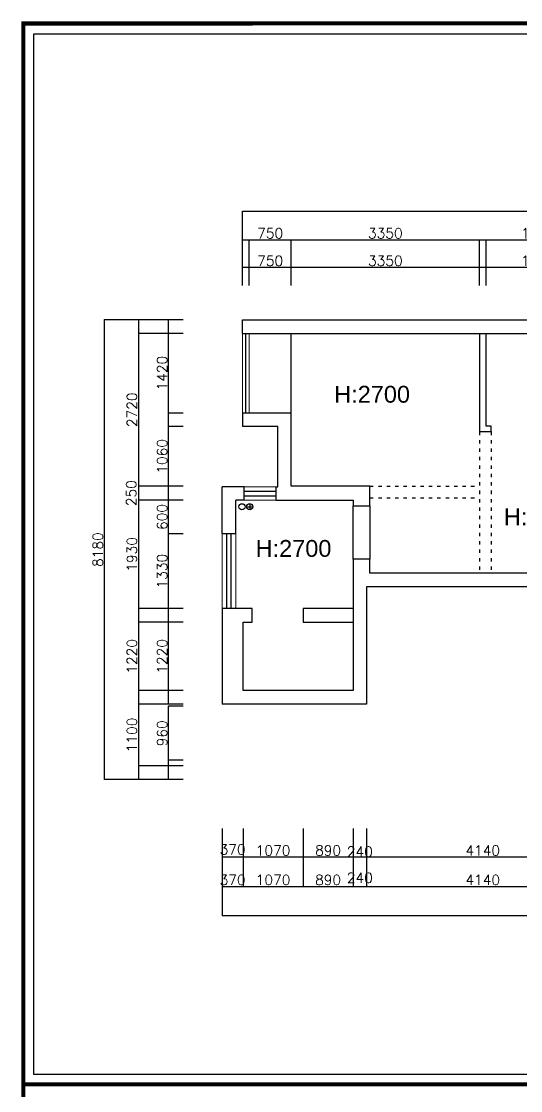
# Model space of a CAD drawing. Header units: millimetres. Extents: x 512961 to 1001058, y -961995 to -458543.
# Drawn here: x 773193 to 782086, y -886533 to -867497 of the extents above; entities that cross this region are included whole.
import ezdxf

# ---------------------------------------------------------------- set-up
doc = ezdxf.new("R2010")
doc.units = ezdxf.units.MM
doc.header["$MEASUREMENT"] = 0
doc.header["$PDMODE"] = 3
doc.linetypes.add('ACAD_ISO03W100', pattern=[30, 12, -18])
doc.layers.get('0').update_dxf_attribs({"linetype": 'CONTINUOUS'})
doc.layers.get('DEFPOINTS').update_dxf_attribs({"linetype": 'CONTINUOUS'})
for name, color, linetype in [('0-ELV-01-细实线', 1, 'CONTINUOUS'), ('txt', 7, 'CONTINUOUS'), ('WINDOW', 5, 'CONTINUOUS'), ('WINDOW_TEXT', 7, 'CONTINUOUS'), ('辅助线', 8, 'CONTINUOUS')]:
    doc.layers.add(name, color=color, linetype=linetype)
doc.layers.add('门窗', color=4, linetype='CONTINUOUS', lineweight=13)
doc.styles.get("Standard").update_dxf_attribs({"font": 'complex.shx', "bigfont": 'hzxy.shx'})
doc.dimstyles.new('LMDIM40', dxfattribs={"dimtxt": 80, "dimasz": 20, "dimexe": 0, "dimexo": 0, "dimgap": 25, "dimtad": 1, "dimdec": 0, "dimzin": 0, "dimdsep": 46, "dimtxsty": 'Standard', "dimblk1": 'DOT', "dimblk2": 'DOT', "dimsah": 1, "dimcen": 0, "dimclrd": 2, "dimclre": 2, "dimclrt": 2, "dimadec": 0, "dimazin": 0, "dimtfac": 1, "dimtdec": 0, "dimtmove": 2, "dimatfit": 3, "dimldrblk": 'DOT', "dimfxl": 0, "dimtolj": 1, "dimtzin": 0, "dimarcsym": 0})

# ---------------------------------------------------------------- blocks, each defined once
blk = doc.blocks.new('_ArchTick')
at = {"color": 0, "linetype": 'ByBlock', "const_width": 0.15}
blk.add_lwpolyline([(-0.5, -0.5), (0.5, 0.5)], dxfattribs=at)
blk = doc.blocks.new('*D357')
at = {"layer": 'DEFPOINTS', "color": 0}
for p in [(778001, -871875), (777251, -872201), (778001, -872201)]:
    blk.add_point(p, dxfattribs=at)
at = {"layer": 'txt', "color": 2, "lineweight": -2}
for p, q in [((777251, -872201), (777251, -871875)), ((777251, -871875), (778001, -871875)), ((778001, -872201), (778001, -871875))]:
    blk.add_line(p, q, dxfattribs=at)
at = {"layer": 'txt', "color": 2, "lineweight": -2, "xscale": 20, "yscale": 20, "zscale": 20, "rotation": 180}
blk.add_blockref('_ArchTick', (777251, -871875), dxfattribs=at)
at = {"layer": 'txt', "color": 2, "lineweight": -2, "xscale": 20, "yscale": 20, "zscale": 20}
blk.add_blockref('_ArchTick', (778001, -871875), dxfattribs=at)
at = {"layer": 'txt', "color": 2, "insert": (777626, -871760), "char_height": 180, "attachment_point": 5}
blk.add_mtext('\\A1;750', dxfattribs=at)
blk = doc.blocks.new('_DOT')
at = {"color": 0, "linetype": 'ByBlock'}
blk.add_line((-0.5, 0), (-1, 0), dxfattribs=at)
at = {"color": 0, "linetype": 'ByBlock', "const_width": 0.5}
blk.add_lwpolyline([(-0.25, 0, 1), (0.25, 0, 1)], format="xyb", close=True, dxfattribs=at)
blk = doc.blocks.new('DOT')
at = {"color": 0, "linetype": 'ByBlock'}
blk.add_line((-0.35, 0), (-1, 0), dxfattribs=at)
at = {"color": 0, "linetype": 'ByBlock', "const_width": 0.35}
blk.add_lwpolyline([(-0.175, 0, 1), (0.175, 0, 1)], format="xyb", close=True, dxfattribs=at)
blk = doc.blocks.new('*D358')
at = {"layer": 'DEFPOINTS', "color": 0}
for p in [(781351, -871875), (778001, -872201), (781351, -872201)]:
    blk.add_point(p, dxfattribs=at)
at = {"layer": 'txt', "color": 2, "lineweight": -2}
for p, q in [((778001, -872201), (778001, -871875)), ((778001, -871875), (781351, -871875)), ((781351, -872201), (781351, -871875))]:
    blk.add_line(p, q, dxfattribs=at)
at = {"layer": 'txt', "color": 2, "lineweight": -2, "xscale": 20, "yscale": 20, "zscale": 20, "rotation": 180}
blk.add_blockref('_ArchTick', (778001, -871875), dxfattribs=at)
at = {"layer": 'txt', "color": 2, "lineweight": -2, "xscale": 20, "yscale": 20, "zscale": 20}
blk.add_blockref('_ArchTick', (781351, -871875), dxfattribs=at)
at = {"layer": 'txt', "color": 2, "insert": (779676, -871760), "char_height": 180, "attachment_point": 5}
blk.add_mtext('\\A1;3350', dxfattribs=at)
blk = doc.blocks.new('*D359')
at = {"layer": 'DEFPOINTS', "color": 0}
for p in [(783331, -871875), (781471, -872201), (783331, -872201)]:
    blk.add_point(p, dxfattribs=at)
at = {"layer": 'txt', "color": 2, "lineweight": -2}
for p, q in [((781471, -872201), (781471, -871875)), ((781471, -871875), (783331, -871875)), ((783331, -872201), (783331, -871875))]:
    blk.add_line(p, q, dxfattribs=at)
at = {"layer": 'txt', "color": 2, "lineweight": -2, "xscale": 20, "yscale": 20, "zscale": 20, "rotation": 180}
blk.add_blockref('_ArchTick', (781471, -871875), dxfattribs=at)
at = {"layer": 'txt', "color": 2, "lineweight": -2, "xscale": 20, "yscale": 20, "zscale": 20}
blk.add_blockref('_ArchTick', (783331, -871875), dxfattribs=at)
at = {"layer": 'txt', "color": 2, "insert": (782401, -871760), "char_height": 180, "attachment_point": 5}
blk.add_mtext('\\A1;1860', dxfattribs=at)
blk = doc.blocks.new('*D366')
at = {"layer": 'DEFPOINTS', "color": 0}
for p in [(778001, -871386), (777251, -872201), (778001, -872201)]:
    blk.add_point(p, dxfattribs=at)
at = {"layer": 'txt', "color": 2, "lineweight": -2}
for p, q in [((777251, -872201), (777251, -871386)), ((777251, -871386), (778001, -871386)), ((778001, -872201), (778001, -871386))]:
    blk.add_line(p, q, dxfattribs=at)
at = {"layer": 'txt', "color": 2, "lineweight": -2, "xscale": 20, "yscale": 20, "zscale": 20, "rotation": 180}
blk.add_blockref('_ArchTick', (777251, -871386), dxfattribs=at)
at = {"layer": 'txt', "color": 2, "lineweight": -2, "xscale": 20, "yscale": 20, "zscale": 20}
blk.add_blockref('_ArchTick', (778001, -871386), dxfattribs=at)
at = {"layer": 'txt', "color": 2, "insert": (777626, -871271), "char_height": 180, "attachment_point": 5}
blk.add_mtext('\\A1;750', dxfattribs=at)
blk = doc.blocks.new('*D367')
at = {"layer": 'DEFPOINTS', "color": 0}
for p in [(781351, -871386), (778001, -872201), (781351, -872201)]:
    blk.add_point(p, dxfattribs=at)
at = {"layer": 'txt', "color": 2, "lineweight": -2}
for p, q in [((778001, -872201), (778001, -871386)), ((778001, -871386), (781351, -871386)), ((781351, -872201), (781351, -871386))]:
    blk.add_line(p, q, dxfattribs=at)
at = {"layer": 'txt', "color": 2, "lineweight": -2, "xscale": 20, "yscale": 20, "zscale": 20, "rotation": 180}
blk.add_blockref('_ArchTick', (778001, -871386), dxfattribs=at)
at = {"layer": 'txt', "color": 2, "lineweight": -2, "xscale": 20, "yscale": 20, "zscale": 20}
blk.add_blockref('_ArchTick', (781351, -871386), dxfattribs=at)
at = {"layer": 'txt', "color": 2, "insert": (779676, -871271), "char_height": 180, "attachment_point": 5}
blk.add_mtext('\\A1;3350', dxfattribs=at)
blk = doc.blocks.new('*D368')
at = {"layer": 'DEFPOINTS', "color": 0}
for p in [(783331, -871386), (781471, -872201), (783331, -872201)]:
    blk.add_point(p, dxfattribs=at)
at = {"layer": 'txt', "color": 2, "lineweight": -2}
for p, q in [((781471, -872201), (781471, -871386)), ((781471, -871386), (783331, -871386)), ((783331, -872201), (783331, -871386))]:
    blk.add_line(p, q, dxfattribs=at)
at = {"layer": 'txt', "color": 2, "lineweight": -2, "xscale": 20, "yscale": 20, "zscale": 20, "rotation": 180}
blk.add_blockref('_ArchTick', (781471, -871386), dxfattribs=at)
at = {"layer": 'txt', "color": 2, "lineweight": -2, "xscale": 20, "yscale": 20, "zscale": 20}
blk.add_blockref('_ArchTick', (783331, -871386), dxfattribs=at)
at = {"layer": 'txt', "color": 2, "insert": (782401, -871271), "char_height": 180, "attachment_point": 5}
blk.add_mtext('\\A1;1860', dxfattribs=at)
blk = doc.blocks.new('*D373')
at = {"layer": 'DEFPOINTS', "color": 0}
for p in [(792151, -870875), (777131, -872201), (792151, -872201)]:
    blk.add_point(p, dxfattribs=at)
at = {"layer": 'txt', "color": 2, "lineweight": -2}
for p, q in [((777131, -872201), (777131, -870875)), ((777131, -870875), (792151, -870875)), ((792151, -872201), (792151, -870875))]:
    blk.add_line(p, q, dxfattribs=at)
at = {"layer": 'txt', "color": 2, "lineweight": -2, "xscale": 20, "yscale": 20, "zscale": 20, "rotation": 180}
blk.add_blockref('_ArchTick', (777131, -870875), dxfattribs=at)
at = {"layer": 'txt', "color": 2, "lineweight": -2, "xscale": 20, "yscale": 20, "zscale": 20}
blk.add_blockref('_ArchTick', (792151, -870875), dxfattribs=at)
at = {"layer": 'txt', "color": 2, "insert": (784641, -870760), "char_height": 180, "attachment_point": 5}
blk.add_mtext('\\A1;15020', dxfattribs=at)
blk = doc.blocks.new('*D374')
at = {"layer": 'DEFPOINTS', "color": 0}
for p in [(775815, -879691), (776073, -879691), (776073, -880651)]:
    blk.add_point(p, dxfattribs=at)
at = {"layer": 'txt', "color": 2, "lineweight": -2}
for p, q in [((776073, -879691), (775815, -879691)), ((775815, -880651), (775815, -879691)), ((776073, -880651), (775815, -880651))]:
    blk.add_line(p, q, dxfattribs=at)
at = {"layer": 'txt', "color": 2, "lineweight": -2, "xscale": 20, "yscale": 20, "zscale": 20}
for p, rotation in [((775815, -879691), 90), ((775815, -880651), 270)]:
    blk.add_blockref('_ArchTick', p, dxfattribs=dict(at, rotation=rotation))
at = {"layer": 'txt', "color": 2, "insert": (775700, -880171), "char_height": 180, "attachment_point": 5, "rotation": 90}
blk.add_mtext('\\A1;960', dxfattribs=at)
blk = doc.blocks.new('*D375')
at = {"layer": 'DEFPOINTS', "color": 0}
for p in [(775815, -878191), (776073, -878191), (776073, -879411)]:
    blk.add_point(p, dxfattribs=at)
at = {"layer": 'txt', "color": 2, "lineweight": -2}
for p, q in [((776073, -878191), (775815, -878191)), ((775815, -879411), (775815, -878191)), ((776073, -879411), (775815, -879411))]:
    blk.add_line(p, q, dxfattribs=at)
at = {"layer": 'txt', "color": 2, "lineweight": -2, "xscale": 20, "yscale": 20, "zscale": 20}
for p, rotation in [((775815, -878191), 90), ((775815, -879411), 270)]:
    blk.add_blockref('_ArchTick', p, dxfattribs=dict(at, rotation=rotation))
at = {"layer": 'txt', "color": 2, "insert": (775700, -878801), "char_height": 180, "attachment_point": 5, "rotation": 90}
blk.add_mtext('\\A1;1220', dxfattribs=at)
blk = doc.blocks.new('*D376')
at = {"layer": 'DEFPOINTS', "color": 0}
for p in [(775815, -876621), (776073, -876621), (776073, -877951)]:
    blk.add_point(p, dxfattribs=at)
at = {"layer": 'txt', "color": 2, "lineweight": -2}
for p, q in [((776073, -876621), (775815, -876621)), ((775815, -877951), (775815, -876621)), ((776073, -877951), (775815, -877951))]:
    blk.add_line(p, q, dxfattribs=at)
at = {"layer": 'txt', "color": 2, "lineweight": -2, "xscale": 20, "yscale": 20, "zscale": 20}
for p, rotation in [((775815, -876621), 90), ((775815, -877951), 270)]:
    blk.add_blockref('_ArchTick', p, dxfattribs=dict(at, rotation=rotation))
at = {"layer": 'txt', "color": 2, "insert": (775700, -877286), "char_height": 180, "attachment_point": 5, "rotation": 90}
blk.add_mtext('\\A1;1330', dxfattribs=at)
blk = doc.blocks.new('*D377')
at = {"layer": 'DEFPOINTS', "color": 0}
for p in [(775815, -876021), (776073, -876021), (776073, -876621)]:
    blk.add_point(p, dxfattribs=at)
at = {"layer": 'txt', "color": 2, "lineweight": -2}
for p, q in [((776073, -876021), (775815, -876021)), ((775815, -876621), (775815, -876021)), ((776073, -876621), (775815, -876621))]:
    blk.add_line(p, q, dxfattribs=at)
at = {"layer": 'txt', "color": 2, "lineweight": -2, "xscale": 20, "yscale": 20, "zscale": 20}
for p, rotation in [((775815, -876021), 90), ((775815, -876621), 270)]:
    blk.add_blockref('_ArchTick', p, dxfattribs=dict(at, rotation=rotation))
at = {"layer": 'txt', "color": 2, "insert": (775700, -876321), "char_height": 180, "attachment_point": 5, "rotation": 90}
blk.add_mtext('\\A1;600', dxfattribs=at)
blk = doc.blocks.new('*D378')
at = {"layer": 'DEFPOINTS', "color": 0}
for p in [(775815, -874711), (776073, -874711), (776073, -875771)]:
    blk.add_point(p, dxfattribs=at)
at = {"layer": 'txt', "color": 2, "lineweight": -2}
for p, q in [((776073, -874711), (775815, -874711)), ((775815, -875771), (775815, -874711)), ((776073, -875771), (775815, -875771))]:
    blk.add_line(p, q, dxfattribs=at)
at = {"layer": 'txt', "color": 2, "lineweight": -2, "xscale": 20, "yscale": 20, "zscale": 20}
for p, rotation in [((775815, -874711), 90), ((775815, -875771), 270)]:
    blk.add_blockref('_ArchTick', p, dxfattribs=dict(at, rotation=rotation))
at = {"layer": 'txt', "color": 2, "insert": (775700, -875241), "char_height": 180, "attachment_point": 5, "rotation": 90}
blk.add_mtext('\\A1;1060', dxfattribs=at)
blk = doc.blocks.new('*D379')
at = {"layer": 'DEFPOINTS', "color": 0}
for p in [(775815, -873051), (776073, -873051), (776073, -874471)]:
    blk.add_point(p, dxfattribs=at)
at = {"layer": 'txt', "color": 2, "lineweight": -2}
for p, q in [((776073, -873051), (775815, -873051)), ((775815, -874471), (775815, -873051)), ((776073, -874471), (775815, -874471))]:
    blk.add_line(p, q, dxfattribs=at)
at = {"layer": 'txt', "color": 2, "lineweight": -2, "xscale": 20, "yscale": 20, "zscale": 20}
for p, rotation in [((775815, -873051), 90), ((775815, -874471), 270)]:
    blk.add_blockref('_ArchTick', p, dxfattribs=dict(at, rotation=rotation))
at = {"layer": 'txt', "color": 2, "insert": (775700, -873761), "char_height": 180, "attachment_point": 5, "rotation": 90}
blk.add_mtext('\\A1;1420', dxfattribs=at)
blk = doc.blocks.new('*D380')
at = {"layer": 'DEFPOINTS', "color": 0}
for p in [(776073, -873051), (775277, -875771), (776073, -875771)]:
    blk.add_point(p, dxfattribs=at)
at = {"layer": 'txt', "color": 2, "lineweight": -2}
for p, q in [((776073, -873051), (775277, -873051)), ((775277, -873051), (775277, -875771)), ((776073, -875771), (775277, -875771))]:
    blk.add_line(p, q, dxfattribs=at)
at = {"layer": 'txt', "color": 2, "lineweight": -2, "xscale": 20, "yscale": 20, "zscale": 20}
for p, rotation in [((775277, -873051), 90), ((775277, -875771), 270)]:
    blk.add_blockref('_ArchTick', p, dxfattribs=dict(at, rotation=rotation))
at = {"layer": 'txt', "color": 2, "insert": (775162, -874411), "char_height": 180, "attachment_point": 5, "rotation": 90}
blk.add_mtext('\\A1;2720', dxfattribs=at)
blk = doc.blocks.new('*D381')
at = {"layer": 'DEFPOINTS', "color": 0}
for p in [(776073, -875771), (775277, -876021), (776073, -876021)]:
    blk.add_point(p, dxfattribs=at)
at = {"layer": 'txt', "color": 2, "lineweight": -2}
for p, q in [((776073, -875771), (775277, -875771)), ((775277, -875771), (775277, -876021)), ((776073, -876021), (775277, -876021))]:
    blk.add_line(p, q, dxfattribs=at)
at = {"layer": 'txt', "color": 2, "lineweight": -2, "xscale": 20, "yscale": 20, "zscale": 20}
for p, rotation in [((775277, -875771), 90), ((775277, -876021), 270)]:
    blk.add_blockref('_ArchTick', p, dxfattribs=dict(at, rotation=rotation))
at = {"layer": 'txt', "color": 2, "insert": (775150, -875896), "char_height": 180, "attachment_point": 5, "rotation": 90}
blk.add_mtext('\\A1;250', dxfattribs=at)
blk = doc.blocks.new('*D382')
at = {"layer": 'DEFPOINTS', "color": 0}
for p in [(776073, -876021), (775277, -877951), (776073, -877951)]:
    blk.add_point(p, dxfattribs=at)
at = {"layer": 'txt', "color": 2, "lineweight": -2}
for p, q in [((776073, -876021), (775277, -876021)), ((775277, -876021), (775277, -877951)), ((776073, -877951), (775277, -877951))]:
    blk.add_line(p, q, dxfattribs=at)
at = {"layer": 'txt', "color": 2, "lineweight": -2, "xscale": 20, "yscale": 20, "zscale": 20}
for p, rotation in [((775277, -876021), 90), ((775277, -877951), 270)]:
    blk.add_blockref('_ArchTick', p, dxfattribs=dict(at, rotation=rotation))
at = {"layer": 'txt', "color": 2, "insert": (775162, -876986), "char_height": 180, "attachment_point": 5, "rotation": 90}
blk.add_mtext('\\A1;1930', dxfattribs=at)
blk = doc.blocks.new('*D383')
at = {"layer": 'DEFPOINTS', "color": 0}
for p in [(776073, -878191), (775277, -879411), (776073, -879411)]:
    blk.add_point(p, dxfattribs=at)
at = {"layer": 'txt', "color": 2, "lineweight": -2}
for p, q in [((776073, -878191), (775277, -878191)), ((775277, -878191), (775277, -879411)), ((776073, -879411), (775277, -879411))]:
    blk.add_line(p, q, dxfattribs=at)
at = {"layer": 'txt', "color": 2, "lineweight": -2, "xscale": 20, "yscale": 20, "zscale": 20}
for p, rotation in [((775277, -878191), 90), ((775277, -879411), 270)]:
    blk.add_blockref('_ArchTick', p, dxfattribs=dict(at, rotation=rotation))
at = {"layer": 'txt', "color": 2, "insert": (775162, -878801), "char_height": 180, "attachment_point": 5, "rotation": 90}
blk.add_mtext('\\A1;1220', dxfattribs=at)
blk = doc.blocks.new('*D384')
at = {"layer": 'DEFPOINTS', "color": 0}
for p in [(776073, -879651), (775277, -880751), (776073, -880751)]:
    blk.add_point(p, dxfattribs=at)
at = {"layer": 'txt', "color": 2, "lineweight": -2}
for p, q in [((776073, -879651), (775277, -879651)), ((775277, -879651), (775277, -880751)), ((776073, -880751), (775277, -880751))]:
    blk.add_line(p, q, dxfattribs=at)
at = {"layer": 'txt', "color": 2, "lineweight": -2, "xscale": 20, "yscale": 20, "zscale": 20}
for p, rotation in [((775277, -879651), 90), ((775277, -880751), 270)]:
    blk.add_blockref('_ArchTick', p, dxfattribs=dict(at, rotation=rotation))
at = {"layer": 'txt', "color": 2, "insert": (775162, -880201), "char_height": 180, "attachment_point": 5, "rotation": 90}
blk.add_mtext('\\A1;1100', dxfattribs=at)
blk = doc.blocks.new('*D385')
at = {"layer": 'DEFPOINTS', "color": 0}
for p in [(776073, -872811), (774670, -880991), (776073, -880991)]:
    blk.add_point(p, dxfattribs=at)
at = {"layer": 'txt', "color": 2, "lineweight": -2}
for p, q in [((776073, -872811), (774670, -872811)), ((774670, -872811), (774670, -880991)), ((776073, -880991), (774670, -880991))]:
    blk.add_line(p, q, dxfattribs=at)
at = {"layer": 'txt', "color": 2, "lineweight": -2, "xscale": 20, "yscale": 20, "zscale": 20}
for p, rotation in [((774670, -872811), 90), ((774670, -880991), 270)]:
    blk.add_blockref('_ArchTick', p, dxfattribs=dict(at, rotation=rotation))
at = {"layer": 'txt', "color": 2, "insert": (774555, -876901), "char_height": 180, "attachment_point": 5, "rotation": 90}
blk.add_mtext('\\A1;8180', dxfattribs=at)
blk = doc.blocks.new('*D395')
at = {"layer": 'DEFPOINTS', "color": 0}
for p in [(776771, -881869), (777141, -881869), (777141, -882373)]:
    blk.add_point(p, dxfattribs=at)
at = {"layer": 'txt', "color": 2, "lineweight": -2}
for p, q in [((776771, -881869), (776771, -882373)), ((777141, -881869), (777141, -882373)), ((776771, -882373), (777141, -882373))]:
    blk.add_line(p, q, dxfattribs=at)
at = {"layer": 'txt', "color": 2, "lineweight": -2, "xscale": 20, "yscale": 20, "zscale": 20, "rotation": 180}
blk.add_blockref('_ArchTick', (776771, -882373), dxfattribs=at)
at = {"layer": 'txt', "color": 2, "lineweight": -2, "xscale": 20, "yscale": 20, "zscale": 20}
blk.add_blockref('_ArchTick', (777141, -882373), dxfattribs=at)
at = {"layer": 'txt', "color": 2, "insert": (776956, -882240), "char_height": 180, "attachment_point": 5}
blk.add_mtext('\\A1;370', dxfattribs=at)
blk = doc.blocks.new('*D396')
at = {"layer": 'DEFPOINTS', "color": 0}
for p in [(777141, -881869), (778211, -881869), (778211, -882373)]:
    blk.add_point(p, dxfattribs=at)
at = {"layer": 'txt', "color": 2, "lineweight": -2}
for p, q in [((777141, -881869), (777141, -882373)), ((778211, -881869), (778211, -882373)), ((777141, -882373), (778211, -882373))]:
    blk.add_line(p, q, dxfattribs=at)
at = {"layer": 'txt', "color": 2, "lineweight": -2, "xscale": 20, "yscale": 20, "zscale": 20, "rotation": 180}
blk.add_blockref('_ArchTick', (777141, -882373), dxfattribs=at)
at = {"layer": 'txt', "color": 2, "lineweight": -2, "xscale": 20, "yscale": 20, "zscale": 20}
blk.add_blockref('_ArchTick', (778211, -882373), dxfattribs=at)
at = {"layer": 'txt', "color": 2, "insert": (777676, -882258), "char_height": 180, "attachment_point": 5}
blk.add_mtext('\\A1;1070', dxfattribs=at)
blk = doc.blocks.new('*D397')
at = {"layer": 'DEFPOINTS', "color": 0}
for p in [(778211, -881869), (779101, -881869), (779101, -882373)]:
    blk.add_point(p, dxfattribs=at)
at = {"layer": 'txt', "color": 2, "lineweight": -2}
for p, q in [((778211, -881869), (778211, -882373)), ((779101, -881869), (779101, -882373)), ((778211, -882373), (779101, -882373))]:
    blk.add_line(p, q, dxfattribs=at)
at = {"layer": 'txt', "color": 2, "lineweight": -2, "xscale": 20, "yscale": 20, "zscale": 20, "rotation": 180}
blk.add_blockref('_ArchTick', (778211, -882373), dxfattribs=at)
at = {"layer": 'txt', "color": 2, "lineweight": -2, "xscale": 20, "yscale": 20, "zscale": 20}
blk.add_blockref('_ArchTick', (779101, -882373), dxfattribs=at)
at = {"layer": 'txt', "color": 2, "insert": (778656, -882258), "char_height": 180, "attachment_point": 5}
blk.add_mtext('\\A1;890', dxfattribs=at)
blk = doc.blocks.new('*D398')
at = {"layer": 'DEFPOINTS', "color": 0}
for p in [(779101, -881869), (779341, -881869), (779341, -882373)]:
    blk.add_point(p, dxfattribs=at)
at = {"layer": 'txt', "color": 2, "lineweight": -2}
for p, q in [((779101, -881869), (779101, -882373)), ((779341, -881869), (779341, -882373)), ((779101, -882373), (779341, -882373))]:
    blk.add_line(p, q, dxfattribs=at)
at = {"layer": 'txt', "color": 2, "lineweight": -2, "xscale": 20, "yscale": 20, "zscale": 20, "rotation": 180}
blk.add_blockref('_ArchTick', (779101, -882373), dxfattribs=at)
at = {"layer": 'txt', "color": 2, "lineweight": -2, "xscale": 20, "yscale": 20, "zscale": 20}
blk.add_blockref('_ArchTick', (779341, -882373), dxfattribs=at)
at = {"layer": 'txt', "color": 2, "insert": (779221, -882279), "char_height": 180, "attachment_point": 5}
blk.add_mtext('\\A1;240', dxfattribs=at)
blk = doc.blocks.new('*D399')
at = {"layer": 'DEFPOINTS', "color": 0}
for p in [(779341, -881869), (783481, -881869), (783481, -882373)]:
    blk.add_point(p, dxfattribs=at)
at = {"layer": 'txt', "color": 2, "lineweight": -2}
for p, q in [((779341, -881869), (779341, -882373)), ((783481, -881869), (783481, -882373)), ((779341, -882373), (783481, -882373))]:
    blk.add_line(p, q, dxfattribs=at)
at = {"layer": 'txt', "color": 2, "lineweight": -2, "xscale": 20, "yscale": 20, "zscale": 20, "rotation": 180}
blk.add_blockref('_ArchTick', (779341, -882373), dxfattribs=at)
at = {"layer": 'txt', "color": 2, "lineweight": -2, "xscale": 20, "yscale": 20, "zscale": 20}
blk.add_blockref('_ArchTick', (783481, -882373), dxfattribs=at)
at = {"layer": 'txt', "color": 2, "insert": (781411, -882258), "char_height": 180, "attachment_point": 5}
blk.add_mtext('\\A1;4140', dxfattribs=at)
blk = doc.blocks.new('*D407')
at = {"layer": 'DEFPOINTS', "color": 0}
for p in [(776771, -881869), (777141, -881869), (777141, -882897)]:
    blk.add_point(p, dxfattribs=at)
at = {"layer": 'txt', "color": 2, "lineweight": -2}
for p, q in [((776771, -881869), (776771, -882897)), ((777141, -881869), (777141, -882897)), ((776771, -882897), (777141, -882897))]:
    blk.add_line(p, q, dxfattribs=at)
at = {"layer": 'txt', "color": 2, "lineweight": -2, "xscale": 20, "yscale": 20, "zscale": 20, "rotation": 180}
blk.add_blockref('_ArchTick', (776771, -882897), dxfattribs=at)
at = {"layer": 'txt', "color": 2, "lineweight": -2, "xscale": 20, "yscale": 20, "zscale": 20}
blk.add_blockref('_ArchTick', (777141, -882897), dxfattribs=at)
at = {"layer": 'txt', "color": 2, "insert": (776956, -882782), "char_height": 180, "attachment_point": 5}
blk.add_mtext('\\A1;370', dxfattribs=at)
blk = doc.blocks.new('*D408')
at = {"layer": 'DEFPOINTS', "color": 0}
for p in [(777141, -881869), (778211, -881869), (778211, -882897)]:
    blk.add_point(p, dxfattribs=at)
at = {"layer": 'txt', "color": 2, "lineweight": -2}
for p, q in [((777141, -881869), (777141, -882897)), ((778211, -881869), (778211, -882897)), ((777141, -882897), (778211, -882897))]:
    blk.add_line(p, q, dxfattribs=at)
at = {"layer": 'txt', "color": 2, "lineweight": -2, "xscale": 20, "yscale": 20, "zscale": 20, "rotation": 180}
blk.add_blockref('_ArchTick', (777141, -882897), dxfattribs=at)
at = {"layer": 'txt', "color": 2, "lineweight": -2, "xscale": 20, "yscale": 20, "zscale": 20}
blk.add_blockref('_ArchTick', (778211, -882897), dxfattribs=at)
at = {"layer": 'txt', "color": 2, "insert": (777676, -882782), "char_height": 180, "attachment_point": 5}
blk.add_mtext('\\A1;1070', dxfattribs=at)
blk = doc.blocks.new('*D409')
at = {"layer": 'DEFPOINTS', "color": 0}
for p in [(778211, -881869), (779101, -881869), (779101, -882897)]:
    blk.add_point(p, dxfattribs=at)
at = {"layer": 'txt', "color": 2, "lineweight": -2}
for p, q in [((778211, -881869), (778211, -882897)), ((779101, -881869), (779101, -882897)), ((778211, -882897), (779101, -882897))]:
    blk.add_line(p, q, dxfattribs=at)
at = {"layer": 'txt', "color": 2, "lineweight": -2, "xscale": 20, "yscale": 20, "zscale": 20, "rotation": 180}
blk.add_blockref('_ArchTick', (778211, -882897), dxfattribs=at)
at = {"layer": 'txt', "color": 2, "lineweight": -2, "xscale": 20, "yscale": 20, "zscale": 20}
blk.add_blockref('_ArchTick', (779101, -882897), dxfattribs=at)
at = {"layer": 'txt', "color": 2, "insert": (778656, -882782), "char_height": 180, "attachment_point": 5}
blk.add_mtext('\\A1;890', dxfattribs=at)
blk = doc.blocks.new('*D410')
at = {"layer": 'DEFPOINTS', "color": 0}
for p in [(779101, -881869), (779341, -881869), (779341, -882897)]:
    blk.add_point(p, dxfattribs=at)
at = {"layer": 'txt', "color": 2, "lineweight": -2}
for p, q in [((779101, -881869), (779101, -882897)), ((779341, -881869), (779341, -882897)), ((779101, -882897), (779341, -882897))]:
    blk.add_line(p, q, dxfattribs=at)
at = {"layer": 'txt', "color": 2, "lineweight": -2, "xscale": 20, "yscale": 20, "zscale": 20, "rotation": 180}
blk.add_blockref('_ArchTick', (779101, -882897), dxfattribs=at)
at = {"layer": 'txt', "color": 2, "lineweight": -2, "xscale": 20, "yscale": 20, "zscale": 20}
blk.add_blockref('_ArchTick', (779341, -882897), dxfattribs=at)
at = {"layer": 'txt', "color": 2, "insert": (779221, -882744), "char_height": 180, "attachment_point": 5}
blk.add_mtext('\\A1;240', dxfattribs=at)
blk = doc.blocks.new('*D411')
at = {"layer": 'DEFPOINTS', "color": 0}
for p in [(779341, -881869), (783481, -881869), (783481, -882897)]:
    blk.add_point(p, dxfattribs=at)
at = {"layer": 'txt', "color": 2, "lineweight": -2}
for p, q in [((779341, -881869), (779341, -882897)), ((783481, -881869), (783481, -882897)), ((779341, -882897), (783481, -882897))]:
    blk.add_line(p, q, dxfattribs=at)
at = {"layer": 'txt', "color": 2, "lineweight": -2, "xscale": 20, "yscale": 20, "zscale": 20, "rotation": 180}
blk.add_blockref('_ArchTick', (779341, -882897), dxfattribs=at)
at = {"layer": 'txt', "color": 2, "lineweight": -2, "xscale": 20, "yscale": 20, "zscale": 20}
blk.add_blockref('_ArchTick', (783481, -882897), dxfattribs=at)
at = {"layer": 'txt', "color": 2, "insert": (781411, -882782), "char_height": 180, "attachment_point": 5}
blk.add_mtext('\\A1;4140', dxfattribs=at)
blk = doc.blocks.new('*D419')
at = {"layer": 'DEFPOINTS', "color": 0}
for p in [(776771, -881869), (792151, -881869), (776771, -883422)]:
    blk.add_point(p, dxfattribs=at)
at = {"layer": 'txt', "color": 2, "lineweight": -2}
for p, q in [((776771, -881869), (776771, -883422)), ((792151, -881869), (792151, -883422)), ((792151, -883422), (776771, -883422))]:
    blk.add_line(p, q, dxfattribs=at)
at = {"layer": 'txt', "color": 2, "lineweight": -2, "xscale": 20, "yscale": 20, "zscale": 20, "rotation": 180}
blk.add_blockref('_ArchTick', (776771, -883422), dxfattribs=at)
at = {"layer": 'txt', "color": 2, "lineweight": -2, "xscale": 20, "yscale": 20, "zscale": 20}
blk.add_blockref('_ArchTick', (792151, -883422), dxfattribs=at)
at = {"layer": 'txt', "color": 2, "insert": (784461, -883307), "char_height": 180, "attachment_point": 5}
blk.add_mtext('\\A1;15380', dxfattribs=at)

msp = doc.modelspace()

# ---------------------------------------------------------------- linework, layer by layer
at = {"const_width": 72.1}
for points in [[(773228.8, -886419.2), (799249.6, -886417.8), (799249.6, -867532.9), (773228.8, -867534.3)], [(773229.8, -905304.1), (799250.6, -905302.7), (799250.6, -886417.8), (773229.8, -886419.2)]]:
    msp.add_lwpolyline(points, close=True, dxfattribs=at)
at = {"color": 4}
msp.add_lwpolyline([(773409.7, -867726.9), (773409.7, -886242.1), (795233.2, -886240.7), (795233.2, -867725.5)], close=True, dxfattribs=at)
at = {"layer": '0-ELV-01-细实线', "color": 1, "linetype": 'ACAD_ISO03W100', "ltscale": 5}
for p, q in [((781351.5, -874801.1), (781351.5, -877321.1)), ((781561.5, -874801.1), (781561.5, -877321.1)), ((779401.5, -875771.1), (781351.5, -875771.1)), ((779401.5, -875981.1), (781351.5, -875981.1))]:
    msp.add_line(p, q, dxfattribs=at)
at = {"layer": 'txt', "color": 2}
for p, q in [((777131.5, -872201.2), (777131.5, -871386.5)), ((777131.5, -871386.5), (777251.5, -871386.5)), ((777251.5, -872201.2), (777251.5, -871386.5)), ((781351.5, -872201.2), (781351.5, -871386.5)), ((781351.5, -871386.5), (781471.5, -871386.5)), ((781471.5, -872201.2), (781471.5, -871386.5)), ((777131.5, -872201.2), (777131.5, -871874.7)), ((777131.5, -871874.7), (777251.5, -871874.7)), ((777251.5, -872201.2), (777251.5, -871874.7)), ((781351.5, -872201.2), (781351.5, -871874.7)), ((781351.5, -871874.7), (781471.5, -871874.7)), ((781471.5, -872201.2), (781471.5, -871874.7)), ((776072.8, -872811.1), (775277.5, -872811.1)), ((775277.5, -872811.1), (775277.5, -873051.1)), ((776072.8, -872811.1), (775815, -872811.1)), ((775815, -873051.1), (775815, -872811.1)), ((776072.8, -873051.1), (775277.5, -873051.1)), ((776072.8, -873051.1), (775815, -873051.1)), ((776072.8, -874471.1), (775815, -874471.1)), ((775815, -874711.1), (775815, -874471.1)), ((776072.8, -874711.1), (775815, -874711.1)), ((776072.8, -875771.1), (775815, -875771.1)), ((775815, -876021.1), (775815, -875771.1)), ((776072.8, -876021.1), (775815, -876021.1)), ((776072.8, -877951.1), (775277.5, -877951.1)), ((775277.5, -877951.1), (775277.5, -878191.1)), ((776072.8, -877951.1), (775815, -877951.1)), ((775815, -878191.1), (775815, -877951.1)), ((776072.8, -878191.1), (775277.5, -878191.1)), ((776072.8, -878191.1), (775815, -878191.1)), ((776072.8, -879411.1), (775277.5, -879411.1)), ((775277.5, -879411.1), (775277.5, -879651.1)), ((776072.8, -879411.1), (775815, -879411.1)), ((775815, -879651.1), (775815, -879411.1)), ((776072.8, -879651.1), (775277.5, -879651.1)), ((776072.8, -879651.1), (775815, -879651.1)), ((776072.8, -880751.1), (775277.5, -880751.1)), ((775277.5, -880751.1), (775277.5, -880991.1)), ((776072.8, -880651.1), (775815, -880651.1)), ((775815, -880751.1), (775815, -880651.1)), ((776072.8, -880751.1), (775815, -880751.1)), ((776072.8, -880751.1), (775815, -880751.1)), ((775815, -880991.1), (775815, -880751.1)), ((776072.8, -880991.1), (775277.5, -880991.1)), ((776072.8, -880991.1), (775815, -880991.1))]:
    msp.add_line(p, q, dxfattribs=at)
at = {"layer": 'WINDOW'}
for p, q in [((777131.5, -872811.1), (783561.5, -872811.1)), ((777131.5, -873051.1), (777131.5, -872811.1)), ((777131.5, -873051.1), (783261.5, -873051.1)), ((778001.5, -874471.1), (778001.5, -873051.1)), ((781351.5, -873051.1), (781351.5, -874801.1)), ((781471.5, -874701.1), (781471.5, -873051.1)), ((778001.5, -874471.1), (777131.5, -874471.1)), ((777131.5, -874471.1), (777131.5, -874711.1)), ((778001.5, -875771.1), (778001.5, -874471.1)), ((781561.5, -874701.1), (781471.5, -874701.1)), ((781561.5, -874801.1), (781561.5, -874701.1)), ((777761.5, -874711.1), (777131.5, -874711.1)), ((777761.5, -875781.1), (777761.5, -874711.1)), ((781351.5, -874801.1), (781561.5, -874801.1)), ((776771.5, -876621.1), (776771.5, -875781.1)), ((777161.5, -875781.1), (776771.5, -875781.1)), ((777161.5, -876021.1), (777161.5, -875781.1)), ((777731.5, -876021.1), (777731.5, -875781.1)), ((777731.5, -875781.1), (777761.5, -875781.1)), ((779401.5, -875771.1), (778001.5, -875771.1)), ((779401.5, -876121.1), (779401.5, -875771.1)), ((777011.5, -876621.1), (777011.5, -876021.1)), ((777161.5, -876021.1), (777011.5, -876021.1)), ((777731.5, -876021.1), (779101.5, -876021.1)), ((779101.5, -876021.1), (779101.5, -876121.1)), ((779101.5, -876121.1), (779401.5, -876121.1)), ((777011.5, -876621.1), (776771.5, -876621.1)), ((779401.5, -877071.1), (779101.5, -877071.1)), ((779101.5, -877071.1), (779101.5, -879411.1)), ((779401.5, -877321.1), (779401.5, -877071.1)), ((783721.5, -877321.1), (779401.5, -877321.1)), ((783481.5, -877561.1), (779341.5, -877561.1)), ((779341.5, -877561.1), (779341.5, -879651.1)), ((777301.5, -877951.1), (776771.5, -877951.1)), ((776771.5, -877951.1), (776771.5, -879651.1)), ((777301.5, -878191.1), (777301.5, -877951.1)), ((779101.5, -877951.1), (778211.5, -877951.1)), ((778211.5, -877951.1), (778211.5, -878191.1)), ((777141.5, -879411.1), (777141.5, -878191.1)), ((777141.5, -878191.1), (777301.5, -878191.1)), ((778211.5, -878191.1), (779101.5, -878191.1)), ((779101.5, -879411.1), (777141.5, -879411.1)), ((779341.5, -879651.1), (776771.5, -879651.1))]:
    msp.add_line(p, q, dxfattribs=at)
at = {"layer": 'WINDOW_TEXT'}
for p, q in [((777191.5, -874471.1), (777191.5, -873051.1)), ((777161.5, -875861.1), (777731.5, -875861.1)), ((777161.5, -875941.1), (777731.5, -875941.1)), ((777204.6, -876139), (777314.6, -876139)), ((777259.6, -876084), (777259.6, -876194)), ((776851.5, -877951.1), (776851.5, -876621.1)), ((776931.5, -877951.1), (776931.5, -876621.1))]:
    msp.add_line(p, q, dxfattribs=at)
for centre in [(777122.3, -876139), (777259.6, -876139)]:
    msp.add_circle(centre, 55, dxfattribs=at)
at = {"layer": '辅助线'}
for p, q in [((779101.5, -877071.1), (779101.5, -876121.1)), ((779401.5, -876121.1), (779401.5, -877071.1))]:
    msp.add_line(p, q, dxfattribs=at)
at = {"layer": '门窗'}
for p, q in [((777131.5, -874471.1), (777131.5, -873051.1)), ((777251.5, -874471.1), (777251.5, -873051.1)), ((777161.5, -875781.1), (777731.5, -875781.1)), ((777161.5, -876021.1), (777731.5, -876021.1)), ((776771.5, -877951.1), (776771.5, -876621.1)), ((777011.5, -877951.1), (777011.5, -876621.1))]:
    msp.add_line(p, q, dxfattribs=at)

# ---------------------------------------------------------------- block references
at = {"layer": 'txt', "color": 2, "xscale": 20, "yscale": 20, "zscale": 20}
for p, rotation in [((777131.5, -871386.5), 180), ((781351.5, -871386.5), 180), ((777131.5, -871874.7), 180), ((781351.5, -871874.7), 180), ((775277.5, -872811.1), 90), ((775815, -872811.1), 90), ((775277.5, -873051.1), 270), ((775815, -873051.1), 270), ((775815, -874471.1), 90), ((775815, -874711.1), 270), ((775815, -875771.1), 90), ((775815, -876021.1), 270), ((775277.5, -877951.1), 90), ((775815, -877951.1), 90), ((775277.5, -878191.1), 270), ((775815, -878191.1), 270), ((775277.5, -879411.1), 90), ((775815, -879411.1), 90), ((775277.5, -879651.1), 270), ((775815, -879651.1), 270), ((775277.5, -880751.1), 90), ((775815, -880651.1), 90), ((775815, -880751.1), 270), ((775815, -880751.1), 90), ((775277.5, -880991.1), 270), ((775815, -880991.1), 270)]:
    msp.add_blockref('_ArchTick', p, dxfattribs=dict(at, rotation=rotation))
for p in [(777251.5, -871386.5), (781471.5, -871386.5), (777251.5, -871874.7), (781471.5, -871874.7)]:
    msp.add_blockref('_ArchTick', p, dxfattribs=at)

# ---------------------------------------------------------------- texts
at = {"layer": 'txt', "char_height": 237.658, "width": 2206.596, "attachment_point": 1}
for insert in [(778765, -873985.4), (781786.5, -876166.1), (777364.8, -876729.9)]:
    msp.add_mtext('{\\fArial|b0|i0|c0|p32;\\H1.262x;H:2700}', dxfattribs=dict(at, insert=insert))

# ---------------------------------------------------------------- dimensions: what is measured, and where the dimension line sits
at = {"layer": 'txt'}
for base, p1, p2, picture, middle in [((792151.5, -870875.3), (777131.5, -872201.2), (792151.5, -872201.2), '*D373', (784641.5, -870760.3)), ((778001.5, -871386.5), (777251.5, -872201.2), (778001.5, -872201.2), '*D366', (777626.5, -871271.5)), ((781351.5, -871386.5), (778001.5, -872201.2), (781351.5, -872201.2), '*D367', (779676.5, -871271.5)), ((783331.5, -871386.5), (781471.5, -872201.2), (783331.5, -872201.2), '*D368', (782401.5, -871271.5)), ((778001.5, -871874.7), (777251.5, -872201.2), (778001.5, -872201.2), '*D357', (777626.5, -871759.7)), ((781351.5, -871874.7), (778001.5, -872201.2), (781351.5, -872201.2), '*D358', (779676.5, -871759.7)), ((783331.5, -871874.7), (781471.5, -872201.2), (783331.5, -872201.2), '*D359', (782401.5, -871759.7))]:
    dim = msp.add_linear_dim(base=base, p1=p1, p2=p2, dimstyle='LMDIM40', override={"dimtxt": 180, "dimblk": 'ArchTick', "dimsah": 0, "dimldrblk": 'DOT'}, dxfattribs=at)
    dim.commit()
    dim.dimension.update_dxf_attribs({"geometry": picture, "text_midpoint": middle})
for base, p1, p2, angle, picture, middle in [((774669.9, -880991.1), (776072.8, -872811.1), (776072.8, -880991.1), 90, '*D385', (774554.9, -876901.1)), ((775277.5, -875771.1), (776072.8, -873051.1), (776072.8, -875771.1), 90, '*D380', (775162.5, -874411.1)), ((775815, -873051.1), (776072.8, -874471.1), (776072.8, -873051.1), 270, '*D379', (775700, -873761.1)), ((775815, -874711.1), (776072.8, -875771.1), (776072.8, -874711.1), 270, '*D378', (775700, -875241.1)), ((775277.5, -876021.1), (776072.8, -875771.1), (776072.8, -876021.1), 90, '*D381', (775150, -875896.1)), ((775277.5, -877951.1), (776072.8, -876021.1), (776072.8, -877951.1), 90, '*D382', (775162.5, -876986.1)), ((775815, -876021.1), (776072.8, -876621.1), (776072.8, -876021.1), 270, '*D377', (775700, -876321.1)), ((775815, -876621.1), (776072.8, -877951.1), (776072.8, -876621.1), 270, '*D376', (775700, -877286.1)), ((775277.5, -879411.1), (776072.8, -878191.1), (776072.8, -879411.1), 90, '*D383', (775162.5, -878801.1)), ((775815, -878191.1), (776072.8, -879411.1), (776072.8, -878191.1), 270, '*D375', (775700, -878801.1)), ((775277.5, -880751.1), (776072.8, -879651.1), (776072.8, -880751.1), 90, '*D384', (775162.5, -880201.1)), ((775815, -879691.1), (776072.8, -880651.1), (776072.8, -879691.1), 270, '*D374', (775700, -880171.1))]:
    dim = msp.add_linear_dim(base=base, p1=p1, p2=p2, angle=angle, dimstyle='LMDIM40', override={"dimtxt": 180, "dimblk": 'ArchTick', "dimsah": 0, "dimldrblk": 'DOT'}, dxfattribs=at)
    dim.commit()
    dim.dimension.update_dxf_attribs({"geometry": picture, "text_midpoint": middle})
at = {"layer": 'txt', "color": 2}
for base, p1, p2, picture, middle in [((777141.5, -882373.2), (776771.5, -881868.8), (777141.5, -881868.8), '*D395', (776956.5, -882240.1)), ((777141.5, -882897), (776771.5, -881868.8), (777141.5, -881868.8), '*D407', (776956.5, -882782.3)), ((779341.5, -882373.2), (779101.5, -881868.8), (779341.5, -881868.8), '*D398', (779221.5, -882278.6)), ((779341.5, -882897), (779101.5, -881868.8), (779341.5, -881868.8), '*D410', (779221.5, -882743.9))]:
    dim = msp.add_linear_dim(base=base, p1=p1, p2=p2, dimstyle='LMDIM40', override={"dimtxt": 180, "dimblk": 'ArchTick', "dimsah": 0, "dimldrblk": 'DOT'}, dxfattribs=at)
    dim.commit()
    dim.dimension.update_dxf_attribs({"geometry": picture, "text_midpoint": middle, "dimtype": 160})
for base, p1, p2, picture, middle in [((776771.5, -883421.9), (792151.5, -881868.8), (776771.5, -881868.8), '*D419', (784461.5, -883306.9)), ((778211.5, -882373.2), (777141.5, -881868.8), (778211.5, -881868.8), '*D396', (777676.5, -882258.2)), ((778211.5, -882897), (777141.5, -881868.8), (778211.5, -881868.8), '*D408', (777676.5, -882782)), ((779101.5, -882373.2), (778211.5, -881868.8), (779101.5, -881868.8), '*D397', (778656.5, -882258.2)), ((779101.5, -882897), (778211.5, -881868.8), (779101.5, -881868.8), '*D409', (778656.5, -882782)), ((783481.5, -882373.2), (779341.5, -881868.8), (783481.5, -881868.8), '*D399', (781411.5, -882258.2)), ((783481.5, -882897), (779341.5, -881868.8), (783481.5, -881868.8), '*D411', (781411.5, -882782))]:
    dim = msp.add_linear_dim(base=base, p1=p1, p2=p2, dimstyle='LMDIM40', override={"dimtxt": 180, "dimblk": 'ArchTick', "dimsah": 0, "dimldrblk": 'DOT'}, dxfattribs=at)
    dim.commit()
    dim.dimension.update_dxf_attribs({"geometry": picture, "text_midpoint": middle})

doc.saveas('drawing.dxf')
